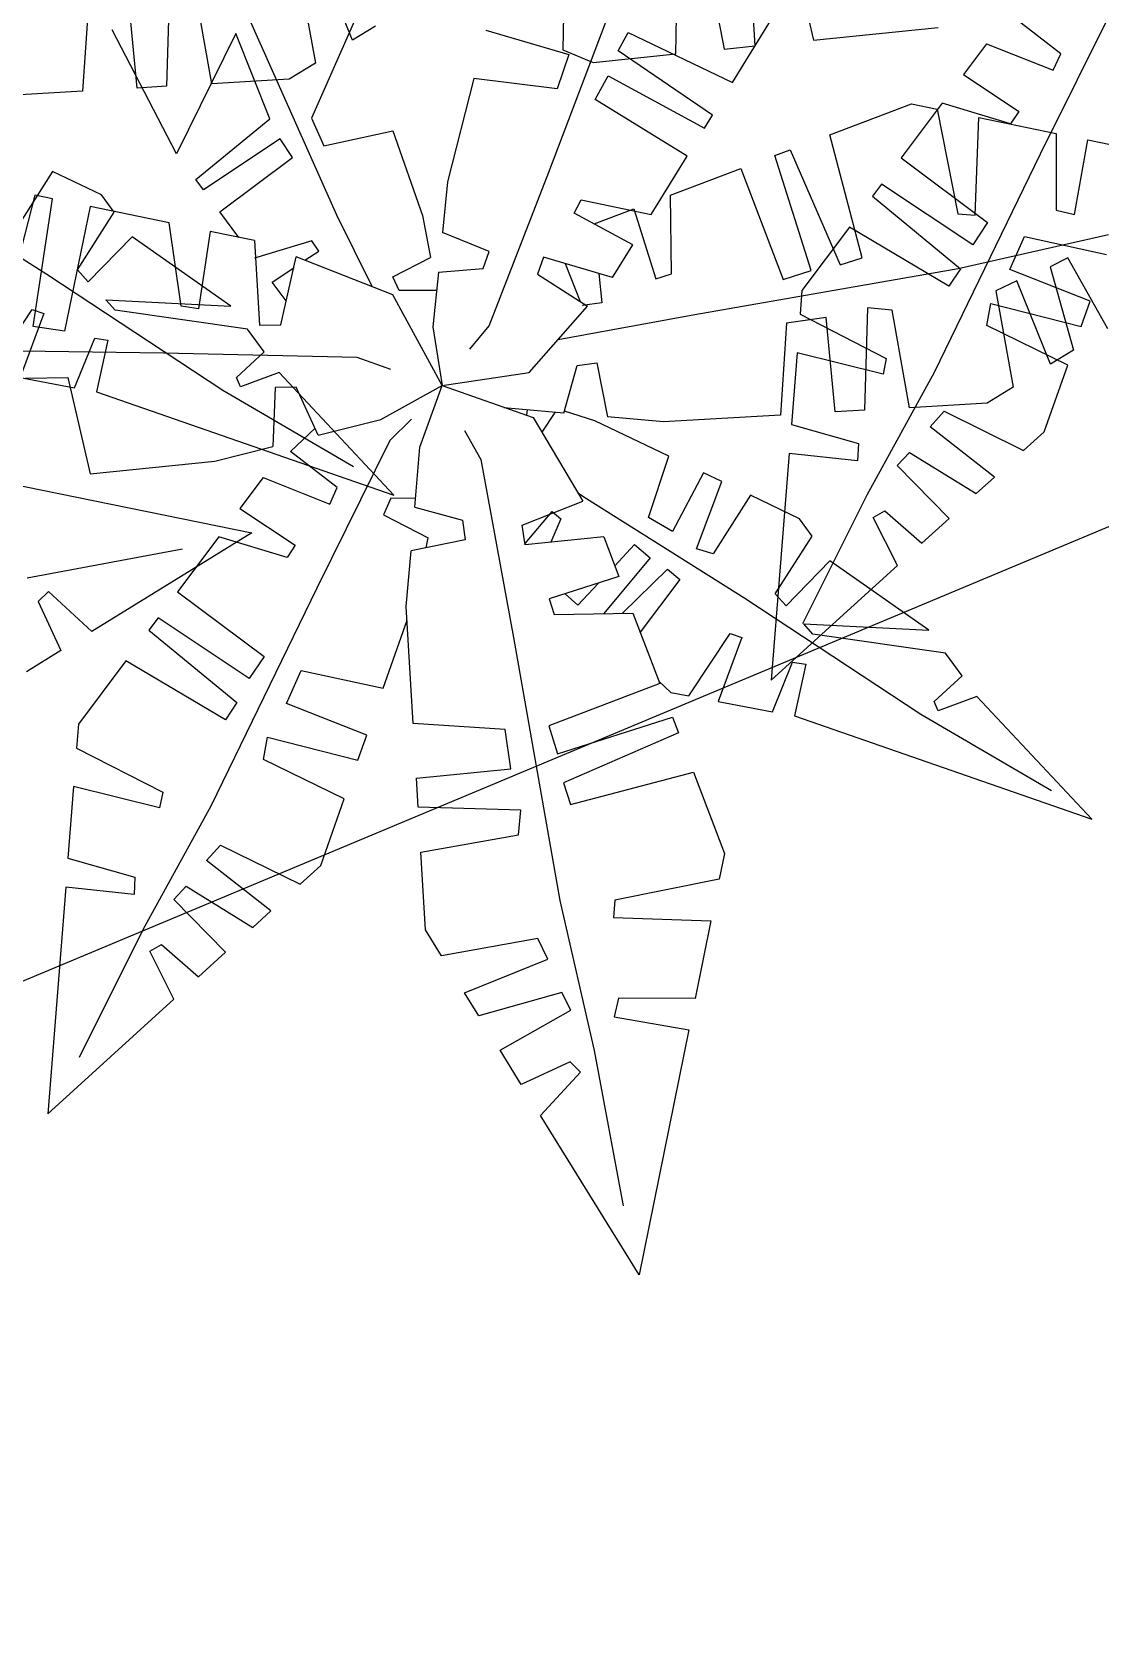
# Model space of a CAD drawing. Header units: millimetres. Extents: x 285 to 2285, y 238 to 2522.
# Drawn here: x 586.7 to 631.2, y 1537.2 to 1603.8 of the extents above; entities that cross this region are included whole.
import ezdxf

# ---------------------------------------------------------------- set-up
doc = ezdxf.new("R2010")
doc.units = ezdxf.units.MM
doc.layers.add('MURO', color=1, linetype='Continuous')
doc.layers.add('PALMA_pianta - trees palm', color=74, linetype='Continuous', lineweight=25)

msp = doc.modelspace()

# ---------------------------------------------------------------- linework, layer by layer
at = {"layer": 'MURO'}
msp.add_line((769.742, 1641.089), (285.437, 1438.294), dxfattribs=at)
at = {"layer": 'PALMA_pianta - trees palm'}
for p, q in [((614.656, 1607.612), (615.514, 1603.118)), ((616.814, 1603.25), (616.55, 1607.476)), ((618.321, 1607.504), (619.239, 1603.495)), ((600.038, 1603.49), (598.636, 1606.962)), ((608.218, 1597.985), (611.803, 1607.453)), ((608.888, 1607.447), (608.8, 1603.094)), ((613.51, 1602.915), (613.583, 1607.331)), ((599.384, 1596.2), (594.66, 1606.793)), ((597.768, 1606.543), (598.491, 1602.536)), ((592.416, 1605.846), (592.286, 1601.568)), ((594.167, 1601.676), (593.448, 1605.744)), ((589.046, 1605.205), (588.79, 1601.366)), ((591.066, 1601.497), (590.687, 1605.44)), ((631.736, 1604.878), (628.687, 1598.734)), ((600.123, 1604.291), (598.324, 1600.242)), ((615.869, 1601.726), (617.602, 1604.542)), ((629.541, 1602.921), (627.593, 1604.429)), ((592.702, 1598.756), (590.026, 1603.924)), ((595.173, 1603.763), (592.702, 1598.756)), ((596.591, 1600.215), (595.173, 1603.763)), ((600.994, 1604.08), (600.038, 1603.49)), ((600.994, 1604.08), (600.038, 1603.49)), ((605.591, 1603.905), (609.046, 1602.89)), ((611.103, 1603.042), (611.516, 1603.804)), ((611.516, 1603.804), (615.869, 1601.726)), ((619.239, 1603.495), (624.438, 1604.02)), ((609.046, 1602.89), (608.555, 1601.466)), ((608.8, 1603.094), (610.067, 1602.567)), ((610.067, 1602.567), (613.51, 1602.915)), ((615.03, 1600.362), (611.103, 1603.042)), ((615.514, 1603.118), (616.814, 1603.25)), ((615.514, 1603.118), (616.814, 1603.25)), ((626.449, 1603.341), (625.488, 1602.056)), ((626.449, 1603.341), (629.233, 1602.235)), ((629.233, 1602.235), (629.541, 1602.921)), ((598.491, 1602.536), (597.399, 1601.863)), ((592.286, 1601.568), (591.066, 1601.497)), ((592.286, 1601.568), (591.066, 1601.497)), ((597.399, 1601.863), (594.167, 1601.676)), ((605.084, 1601.894), (603.997, 1597.587)), ((608.555, 1601.466), (605.084, 1601.894)), ((610.149, 1601.024), (610.68, 1602.004)), ((610.68, 1602.004), (614.699, 1599.824)), ((625.488, 1602.056), (627.792, 1600.518)), ((588.79, 1601.366), (583.91, 1601.085)), ((613.983, 1598.66), (610.149, 1601.024)), ((619.921, 1599.549), (623.323, 1600.837)), ((624.6, 1600.868), (622.891, 1598.582)), ((623.323, 1600.837), (624.393, 1600.618)), ((627.45, 1600.003), (624.6, 1600.868)), ((593.506, 1597.678), (596.591, 1600.215)), ((598.324, 1600.242), (598.841, 1599.087)), ((614.699, 1599.824), (615.03, 1600.362)), ((614.699, 1599.824), (615.03, 1600.362)), ((624.393, 1600.618), (625.254, 1596.254)), ((625.985, 1596.2), (626.131, 1600.263)), ((626.131, 1600.263), (629.36, 1599.604)), ((627.792, 1600.518), (627.45, 1600.003)), ((598.841, 1599.087), (601.713, 1599.706)), ((601.713, 1599.706), (602.946, 1596.183)), ((621.264, 1594.415), (619.921, 1599.549)), ((629.36, 1599.604), (629.349, 1596.41)), ((597.023, 1599.377), (593.824, 1597.253)), ((597.541, 1598.598), (597.023, 1599.377)), ((617.625, 1598.679), (618.274, 1598.925)), ((617.625, 1598.679), (618.274, 1598.925)), ((618.274, 1598.925), (620.355, 1594.127)), ((630.122, 1596.226), (630.669, 1599.336)), ((630.669, 1599.336), (640.891, 1597.249)), ((594.51, 1596.332), (597.541, 1598.598)), ((612.485, 1596.226), (613.983, 1598.66)), ((613.279, 1597.034), (616.218, 1598.147)), ((616.218, 1598.147), (617.977, 1593.515)), ((619.145, 1593.886), (617.625, 1598.679)), ((622.891, 1598.582), (626.493, 1595.885)), ((628.687, 1598.734), (624.268, 1589.638)), ((580.713, 1597.889), (587.302, 1593.739)), ((587.536, 1598.024), (585.99, 1595.584)), ((589.576, 1597.045), (587.536, 1598.024)), ((593.824, 1597.253), (593.506, 1597.678)), ((593.824, 1597.253), (593.506, 1597.678)), ((603.997, 1597.587), (603.78, 1595.473)), ((605.733, 1591.585), (608.218, 1597.985)), ((622.073, 1597.488), (621.696, 1596.983)), ((622.073, 1597.488), (621.696, 1596.983)), ((625.876, 1594.958), (622.073, 1597.488)), ((586.803, 1597.027), (585.415, 1591.611)), ((586.733, 1591.56), (587.53, 1596.877)), ((587.53, 1596.877), (586.803, 1597.027)), ((587.53, 1596.877), (586.803, 1597.027)), ((590.104, 1596.319), (589.576, 1597.045)), ((609.271, 1596.287), (609.567, 1596.831)), ((609.567, 1596.831), (612.485, 1596.226)), ((613.327, 1593.755), (613.279, 1597.034)), ((621.696, 1596.983), (625.362, 1593.962)), ((589.104, 1596.552), (588.029, 1591.365)), ((588.571, 1593.919), (590.104, 1596.319)), ((592.395, 1595.873), (589.104, 1596.552)), ((595.301, 1595.273), (594.51, 1596.332)), ((600.859, 1593.22), (599.384, 1596.2)), ((602.946, 1596.183), (603.285, 1594.431)), ((611.708, 1594.963), (609.271, 1596.287)), ((610.1, 1595.83), (611.752, 1596.456)), ((611.752, 1596.456), (612.678, 1593.549)), ((625.254, 1596.254), (625.985, 1596.2)), ((629.349, 1596.41), (630.122, 1596.226)), ((592.897, 1592.403), (592.395, 1595.873)), ((594.104, 1595.52), (593.617, 1592.295)), ((595.954, 1595.138), (594.104, 1595.52)), ((605.725, 1594.689), (603.78, 1595.473)), ((620.738, 1595.702), (618.76, 1593.056)), ((624.882, 1593.242), (620.738, 1595.702)), ((626.493, 1595.885), (625.876, 1594.958)), ((590.851, 1595.291), (589.021, 1593.418)), ((594.967, 1592.405), (590.851, 1595.291)), ((594.967, 1592.405), (590.851, 1595.291)), ((598.342, 1595.134), (595.946, 1594.409)), ((595.954, 1595.138), (596.166, 1591.618)), ((598.63, 1594.7), (598.342, 1595.134)), ((610.866, 1593.595), (611.708, 1594.963)), ((625.265, 1593.969), (631.532, 1595.386)), ((627.422, 1593.929), (628.038, 1595.302)), ((628.038, 1595.302), (631.453, 1594.562)), ((597.052, 1591.632), (597.686, 1594.461)), ((601.721, 1592.883), (597.686, 1594.461)), ((598.054, 1594.317), (598.63, 1594.7)), ((601.717, 1593.629), (603.285, 1594.431)), ((605.48, 1593.977), (605.725, 1594.689)), ((607.991, 1594.446), (607.745, 1593.734)), ((610.866, 1593.595), (607.991, 1594.446)), ((609.541, 1592.587), (608.909, 1594.174)), ((620.355, 1594.127), (621.264, 1594.415)), ((629.838, 1594.419), (629.1, 1594.042)), ((631.506, 1591.461), (629.838, 1594.419)), ((587.302, 1593.739), (594.633, 1588.906)), ((589.021, 1593.418), (588.571, 1593.919)), ((596.691, 1593.41), (597.583, 1594.003)), ((601.976, 1593.052), (601.717, 1593.629)), ((603.612, 1593.824), (603.379, 1591.55)), ((603.612, 1593.824), (605.48, 1593.977)), ((607.745, 1593.734), (609.823, 1592.407)), ((610.304, 1593.761), (610.424, 1592.547)), ((612.678, 1593.549), (613.327, 1593.755)), ((614.294, 1592.059), (625.265, 1593.969)), ((617.977, 1593.515), (619.145, 1593.886)), ((625.362, 1593.962), (624.882, 1593.242)), ((630.767, 1592.608), (627.422, 1593.929)), ((629.1, 1594.042), (630.071, 1590.576)), ((597.275, 1592.627), (596.691, 1593.41)), ((603.771, 1589.098), (601.721, 1592.883)), ((603.55, 1593.064), (601.976, 1593.052)), ((618.76, 1593.056), (618.682, 1592.067)), ((627.713, 1593.459), (626.846, 1593.04)), ((626.846, 1593.04), (627.568, 1589.033)), ((629.115, 1589.987), (627.713, 1593.459)), ((584.971, 1589.669), (586.688, 1592.263)), ((586.688, 1592.263), (587.175, 1592.104)), ((589.763, 1592.672), (594.967, 1592.405)), ((590.14, 1592.232), (589.763, 1592.672)), ((595.66, 1591.452), (590.14, 1592.232)), ((593.617, 1592.295), (592.897, 1592.403)), ((607.391, 1589.639), (609.823, 1592.407)), ((610.424, 1592.547), (609.603, 1592.43)), ((621.493, 1592.342), (621.363, 1588.064)), ((622.526, 1592.241), (621.493, 1592.342)), ((623.245, 1588.173), (622.526, 1592.241)), ((626.463, 1591.594), (626.634, 1592.521)), ((626.634, 1592.521), (630.4, 1591.561)), ((630.4, 1591.561), (630.767, 1592.608)), ((630.4, 1591.561), (630.767, 1592.608)), ((587.175, 1592.104), (586.19, 1589.437)), ((588.029, 1591.365), (586.733, 1591.56)), ((596.166, 1591.618), (597.052, 1591.632)), ((603.379, 1591.55), (603.771, 1589.098)), ((604.925, 1590.615), (605.733, 1591.585)), ((608.604, 1591.02), (614.294, 1592.059)), ((618.124, 1591.702), (617.867, 1587.863)), ((619.764, 1591.936), (618.124, 1591.702)), ((618.682, 1592.067), (622.276, 1590.221)), ((620.144, 1587.994), (619.764, 1591.936)), ((629.833, 1589.946), (626.463, 1591.594)), ((588.453, 1589.005), (589.295, 1591.074)), ((589.295, 1591.074), (589.844, 1590.988)), ((589.844, 1590.988), (589.371, 1588.83)), ((596.352, 1590.499), (595.66, 1591.452)), ((592.162, 1590.45), (580.259, 1590.616)), ((600.235, 1590.27), (592.162, 1590.45)), ((595.196, 1589.429), (596.352, 1590.499)), ((601.631, 1589.765), (600.235, 1590.27)), ((618.556, 1590.461), (618.322, 1587.478)), ((622.139, 1589.569), (618.556, 1590.461)), ((622.276, 1590.221), (622.139, 1589.569)), ((630.071, 1590.576), (629.115, 1589.987)), ((630.071, 1590.576), (629.115, 1589.987)), ((596.977, 1589.639), (595.366, 1589.039)), ((601.76, 1584.531), (596.977, 1589.639)), ((603.771, 1589.098), (607.391, 1589.639)), ((608.844, 1587.946), (609.396, 1589.932)), ((609.396, 1589.932), (610.216, 1590.049)), ((610.216, 1590.049), (610.66, 1587.786)), ((624.268, 1589.638), (621.458, 1584.523)), ((628.86, 1587.172), (629.833, 1589.946)), ((586.19, 1589.437), (588.453, 1589.005)), ((586.408, 1589.398), (588.18, 1589.427)), ((588.18, 1589.427), (589.098, 1585.417)), ((589.371, 1588.83), (601.76, 1584.531)), ((594.633, 1588.906), (600.074, 1585.725)), ((595.366, 1589.039), (595.196, 1589.429)), ((596.806, 1589.016), (596.719, 1586.551)), ((597.692, 1589.03), (596.806, 1589.016)), ((598.61, 1587.026), (597.692, 1589.03)), ((601.217, 1587.681), (603.771, 1589.098)), ((602.845, 1586.531), (603.771, 1589.098)), ((603.771, 1589.098), (607.568, 1587.771)), ((627.568, 1589.033), (626.476, 1588.359)), ((608.844, 1587.946), (606.339, 1588.166)), ((626.476, 1588.359), (623.245, 1588.173)), ((598.61, 1587.026), (601.217, 1587.681)), ((602.486, 1587.693), (601.594, 1586.8)), ((607.309, 1588.081), (607.284, 1587.87)), ((607.568, 1587.771), (609.625, 1584.284)), ((607.936, 1587.147), (608.485, 1587.977)), ((610.136, 1587.629), (608.866, 1588.025)), ((613.217, 1586.151), (610.136, 1587.629)), ((612.988, 1587.581), (610.66, 1587.786)), ((617.867, 1587.863), (612.988, 1587.581)), ((618.322, 1587.478), (621.112, 1586.685)), ((621.363, 1588.064), (620.144, 1587.994)), ((621.363, 1588.064), (620.144, 1587.994)), ((624.098, 1587.372), (624.681, 1588.025)), ((624.681, 1588.025), (627.998, 1586.388)), ((598.474, 1587.322), (597.452, 1586.351)), ((604.706, 1587.224), (605.379, 1586.01)), ((626.777, 1585.278), (624.098, 1587.372)), ((627.998, 1586.388), (628.86, 1587.172)), ((594.296, 1585.943), (596.719, 1586.551)), ((599.399, 1584.843), (597.452, 1586.351)), ((601.594, 1586.8), (598.545, 1580.656)), ((602.629, 1584.028), (602.845, 1586.531)), ((612.363, 1583.599), (613.217, 1586.151)), ((618.226, 1586.268), (617.483, 1576.822)), ((621.078, 1585.965), (618.226, 1586.268)), ((621.112, 1586.685), (621.078, 1585.965)), ((622.727, 1585.759), (623.241, 1586.308)), ((623.241, 1586.308), (626.022, 1584.591)), ((589.098, 1585.417), (594.296, 1585.943)), ((605.379, 1586.01), (606.749, 1578.59)), ((624.89, 1583.561), (622.727, 1585.759)), ((585.613, 1585.038), (595.835, 1582.951)), ((596.307, 1585.263), (595.346, 1583.978)), ((596.307, 1585.263), (599.091, 1584.157)), ((599.091, 1584.157), (599.399, 1584.843)), ((614.655, 1585.461), (613.362, 1583.012)), ((614.372, 1582.29), (615.425, 1585.091)), ((615.425, 1585.091), (614.655, 1585.461)), ((615.425, 1585.091), (614.655, 1585.461)), ((626.022, 1584.591), (626.777, 1585.278)), ((626.022, 1584.591), (626.777, 1585.278)), ((601.631, 1584.398), (601.323, 1583.711)), ((602.66, 1584.389), (601.631, 1584.398)), ((607.11, 1583.277), (609.625, 1584.284)), ((609.428, 1584.619), (609.791, 1584.386)), ((609.791, 1584.386), (616.38, 1580.235)), ((616.613, 1584.521), (615.067, 1582.081)), ((618.654, 1583.542), (616.613, 1584.521)), ((621.458, 1584.523), (618.785, 1579.169)), ((595.346, 1583.978), (597.651, 1582.441)), ((601.323, 1583.711), (603.187, 1582.756)), ((602.629, 1584.028), (604.615, 1583.48)), ((604.615, 1583.48), (604.733, 1582.661)), ((607.222, 1582.508), (608.349, 1583.852)), ((608.715, 1583.546), (608.295, 1582.565)), ((608.349, 1583.852), (608.715, 1583.546)), ((613.362, 1583.012), (612.363, 1583.599)), ((619.181, 1582.816), (618.654, 1583.542)), ((621.733, 1583.597), (622.214, 1583.871)), ((622.738, 1581.602), (621.733, 1583.597)), ((622.214, 1583.871), (623.759, 1582.531)), ((623.759, 1582.531), (624.89, 1583.561)), ((595.835, 1582.951), (589.177, 1578.845)), ((607.229, 1582.458), (607.11, 1583.277)), ((617.649, 1580.416), (619.181, 1582.816)), ((586.476, 1581.088), (592.955, 1582.287)), ((594.459, 1582.791), (592.749, 1580.504)), ((597.308, 1581.926), (594.459, 1582.791)), ((597.651, 1582.441), (597.308, 1581.926)), ((602.273, 1579.887), (602.473, 1582.213)), ((604.733, 1582.661), (602.473, 1582.213)), ((603.106, 1582.339), (603.187, 1582.756)), ((610.508, 1582.788), (607.229, 1582.458)), ((610.508, 1582.788), (611.136, 1581.138)), ((610.964, 1581.588), (611.786, 1582.466)), ((611.786, 1582.466), (612.443, 1581.915)), ((615.067, 1582.081), (614.372, 1582.29)), ((612.443, 1581.915), (610.5, 1579.594)), ((617.483, 1576.822), (622.738, 1581.602)), ((619.928, 1581.788), (618.099, 1579.915)), ((624.044, 1578.902), (619.928, 1581.788)), ((624.044, 1578.902), (619.928, 1581.788)), ((611.136, 1581.138), (608.234, 1580.208)), ((609.418, 1579.937), (610.288, 1580.866)), ((611.28, 1579.607), (613.162, 1581.438)), ((613.673, 1581.01), (612.02, 1578.815)), ((613.162, 1581.438), (613.673, 1581.01)), ((587.372, 1580.515), (586.936, 1580.09)), ((589.177, 1578.845), (587.372, 1580.515)), ((592.749, 1580.504), (596.351, 1577.807)), ((598.545, 1580.656), (594.126, 1571.56)), ((608.234, 1580.208), (608.441, 1579.56)), ((608.9, 1580.421), (609.418, 1579.937)), ((616.38, 1580.235), (623.711, 1575.402)), ((618.099, 1579.915), (617.649, 1580.416)), ((586.936, 1580.09), (587.884, 1578.047)), ((602.563, 1575.014), (602.273, 1579.887)), ((608.441, 1579.56), (611.716, 1579.614)), ((611.716, 1579.614), (612.833, 1576.679)), ((591.932, 1579.411), (591.554, 1578.905)), ((591.932, 1579.411), (591.554, 1578.905)), ((591.554, 1578.905), (595.22, 1575.885)), ((595.734, 1576.88), (591.932, 1579.411)), ((601.312, 1576.484), (602.307, 1579.319)), ((618.841, 1579.169), (624.044, 1578.902)), ((619.218, 1578.729), (618.841, 1579.169)), ((606.749, 1578.59), (608.676, 1567.635)), ((614.049, 1576.166), (615.765, 1578.76)), ((616.253, 1578.6), (615.267, 1575.934)), ((615.765, 1578.76), (616.253, 1578.6)), ((624.737, 1577.949), (619.218, 1578.729)), ((587.884, 1578.047), (586.449, 1577.163)), ((590.596, 1577.624), (588.619, 1574.978)), ((594.74, 1575.164), (590.596, 1577.624)), ((596.351, 1577.807), (595.734, 1576.88)), ((617.531, 1575.502), (618.373, 1577.571)), ((618.373, 1577.571), (618.921, 1577.484)), ((618.921, 1577.484), (618.449, 1575.327)), ((625.43, 1576.995), (624.737, 1577.949)), ((597.28, 1575.851), (597.897, 1577.224)), ((597.897, 1577.224), (601.312, 1576.484)), ((624.274, 1575.926), (625.43, 1576.995)), ((612.833, 1576.679), (608.209, 1574.914)), ((612.795, 1576.779), (613.298, 1576.309)), ((613.298, 1576.309), (614.049, 1576.166)), ((595.22, 1575.885), (594.74, 1575.164)), ((600.626, 1574.53), (597.28, 1575.851)), ((615.267, 1575.934), (617.531, 1575.502)), ((624.443, 1575.535), (624.274, 1575.926)), ((626.054, 1576.136), (624.443, 1575.535)), ((630.838, 1571.028), (626.054, 1576.136)), ((588.619, 1574.978), (588.541, 1573.989)), ((606.398, 1574.764), (602.563, 1575.014)), ((608.209, 1574.914), (608.582, 1573.747)), ((608.582, 1573.747), (613.368, 1575.276)), ((613.368, 1575.276), (613.615, 1574.627)), ((613.368, 1575.276), (613.615, 1574.627)), ((618.449, 1575.327), (630.838, 1571.028)), ((623.711, 1575.402), (629.152, 1572.222)), ((596.321, 1573.517), (596.492, 1574.443)), ((596.492, 1574.443), (600.258, 1573.483)), ((600.258, 1573.483), (600.626, 1574.53)), ((600.258, 1573.483), (600.626, 1574.53)), ((606.636, 1573.126), (606.398, 1574.764)), ((613.615, 1574.627), (608.825, 1572.539)), ((588.541, 1573.989), (592.134, 1572.143)), ((599.692, 1571.869), (596.321, 1573.517)), ((602.698, 1572.739), (606.636, 1573.126)), ((609.115, 1571.632), (614.241, 1572.983)), ((614.241, 1572.983), (615.533, 1569.587)), ((588.414, 1572.383), (588.18, 1569.4)), ((591.997, 1571.491), (588.414, 1572.383)), ((592.134, 1572.143), (591.997, 1571.491)), ((602.77, 1571.521), (602.698, 1572.739)), ((602.77, 1571.521), (602.698, 1572.739)), ((608.825, 1572.539), (609.115, 1571.632)), ((594.126, 1571.56), (591.316, 1566.446)), ((598.718, 1569.095), (599.692, 1571.869)), ((607.044, 1571.399), (602.77, 1571.521)), ((606.945, 1570.367), (607.044, 1571.399)), ((602.882, 1569.642), (606.945, 1570.367)), ((593.957, 1569.295), (594.54, 1569.947)), ((594.54, 1569.947), (597.856, 1568.311)), ((603.074, 1566.414), (602.882, 1569.642)), ((615.533, 1569.587), (615.317, 1568.517)), ((588.18, 1569.4), (590.97, 1568.608)), ((596.635, 1567.2), (593.957, 1569.295)), ((597.856, 1568.311), (598.718, 1569.095)), ((588.085, 1568.19), (587.342, 1558.744)), ((590.937, 1567.887), (588.085, 1568.19)), ((590.97, 1568.608), (590.937, 1567.887)), ((592.585, 1567.681), (593.099, 1568.231)), ((593.099, 1568.231), (595.881, 1566.513)), ((615.317, 1568.517), (610.959, 1567.65)), ((594.749, 1565.483), (592.585, 1567.681)), ((608.676, 1567.635), (610.103, 1561.376)), ((610.959, 1567.65), (610.907, 1566.919)), ((595.881, 1566.513), (596.635, 1567.2)), ((595.881, 1566.513), (596.635, 1567.2)), ((610.907, 1566.919), (614.966, 1566.781)), ((591.316, 1566.446), (588.644, 1561.091)), ((603.749, 1565.324), (603.074, 1566.414)), ((614.966, 1566.781), (614.313, 1563.554)), ((591.592, 1565.519), (592.072, 1565.794)), ((592.596, 1563.525), (591.592, 1565.519)), ((592.072, 1565.794), (593.617, 1564.454)), ((593.617, 1564.454), (594.749, 1565.483)), ((607.751, 1566.053), (603.749, 1565.324)), ((608.171, 1565.187), (607.751, 1566.053)), ((604.705, 1563.781), (608.171, 1565.187)), ((587.342, 1558.744), (592.596, 1563.525)), ((605.295, 1562.827), (604.705, 1563.781)), ((605.295, 1562.827), (604.705, 1563.781)), ((608.756, 1563.803), (605.295, 1562.827)), ((609.134, 1563.067), (608.756, 1563.803)), ((611.122, 1563.559), (610.94, 1562.786)), ((614.313, 1563.554), (611.122, 1563.559)), ((606.182, 1561.395), (609.134, 1563.067)), ((610.94, 1562.786), (614.048, 1562.245)), ((614.048, 1562.245), (611.981, 1552.03)), ((607.068, 1559.964), (606.182, 1561.395)), ((609.107, 1560.915), (607.068, 1559.964)), ((609.532, 1560.479), (609.107, 1560.915)), ((610.103, 1561.376), (611.313, 1554.905)), ((607.867, 1558.673), (609.532, 1560.479)), ((611.981, 1552.03), (607.867, 1558.673))]:
    msp.add_line(p, q, dxfattribs=at)

doc.saveas('drawing.dxf')
